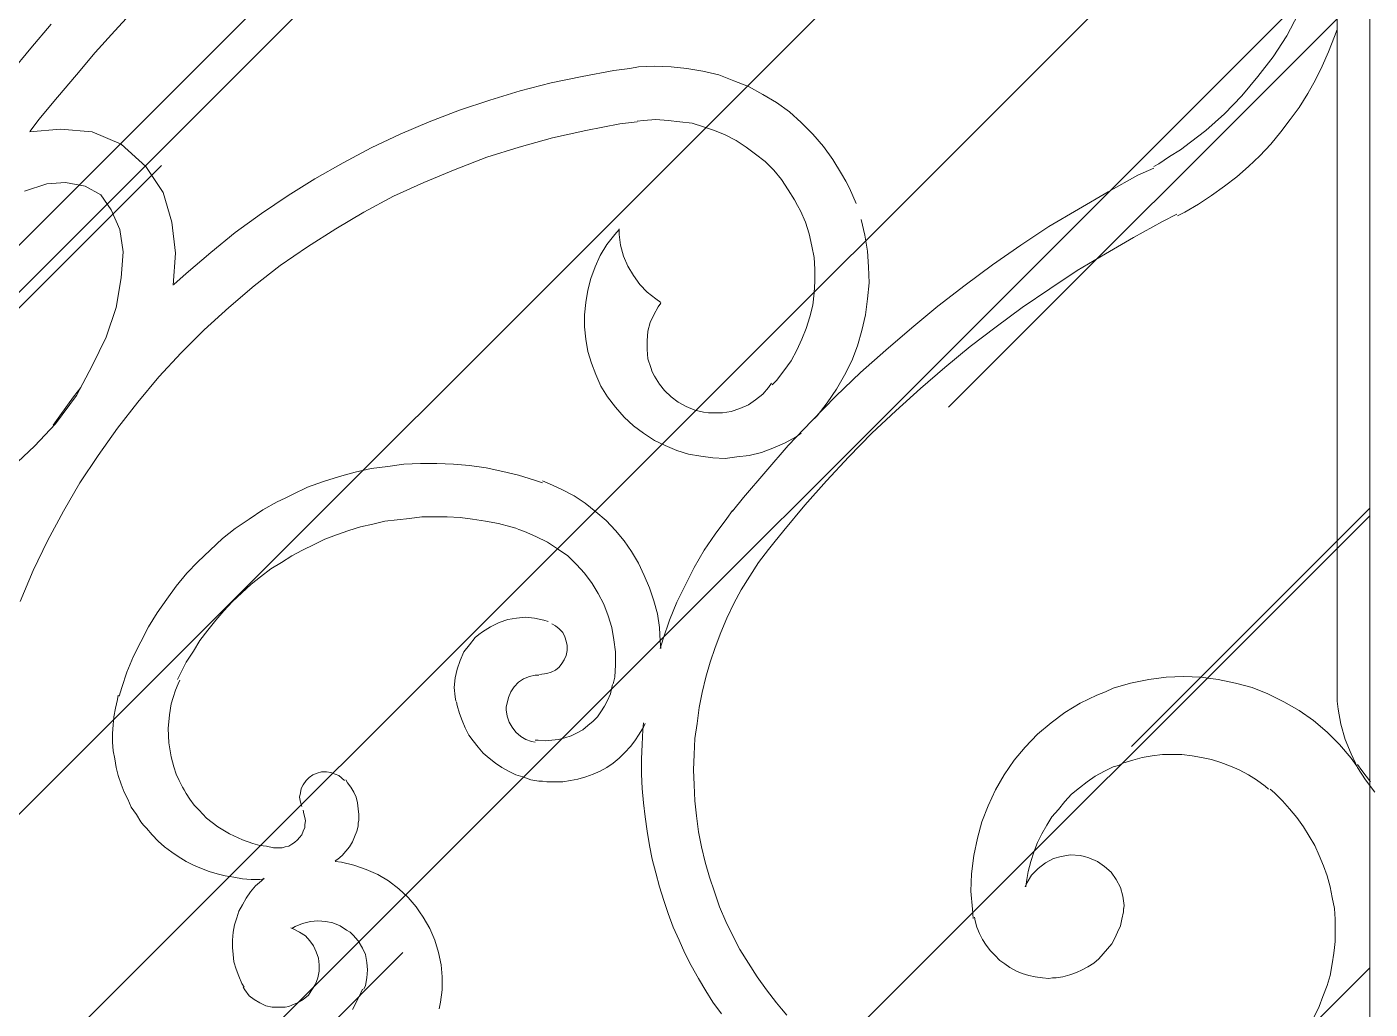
# Model space of a CAD drawing. Header units: millimetres. Extents: x -9564 to 494436, y -140371 to 4257.
# Drawn here: x 111.0809 to 111.3905, y 117.1777 to 117.4042 of the extents above; entities that cross this region are included whole.
import ezdxf
from ezdxf.enums import TextEntityAlignment as Align

# ---------------------------------------------------------------- set-up
doc = ezdxf.new("R2010")
doc.units = ezdxf.units.MM
doc.header["$MEASUREMENT"] = 0
doc.linetypes.add('SLD-Solid', pattern=[0])
for name, color, linetype, lineweight in [('0.05', 252, 'Continuous', 5), ('09-Arsiran', 8, 'Continuous', 5), ('DOOR OPENING', 4, 'SLD-Solid', 5), ('XR-KOP A3_MOZART$0$A-TXTKOP', 3, 'Continuous', 5)]:
    doc.layers.add(name, color=color, linetype=linetype, lineweight=lineweight)
doc.styles.add('HAND', font='ROMAND.SHX', dxfattribs={"width": 0.8, "height": 250})
doc.styles.add('XR-KOP A3_MOZART$0$ROMAND', font='romand.shx', dxfattribs={"height": 2, "bigfont": 'bigfont.shx'})

# ---------------------------------------------------------------- blocks, each defined once
blk = doc.blocks.new('j1')
at = {"layer": '09-Arsiran'}
h = blk.add_hatch(dxfattribs=at)
h.set_pattern_fill('AR-RROOF', color=256, scale=0.005, angle=45)
h.set_pattern_definition([(45, (0.02591, 0), (0.107763073, 0.287368196), [1.905, -0.254, 0.635, -0.127]), (45, (0.10044, 0.16434), (-0.20923997, 0.029634845), [0.381, -0.04191, 0.762, -0.09525]), (45, (-0.005524, 0.12123), (0.406805602, 0.527141034), [1.016, -0.1778, 0.508, -0.127])])
h.paths.add_polyline_path([(343.988, 201.51922), (343.93007, 201.51922), (343.5702, 201.51922), (343.5702, 200.72589), (343.988, 200.72589)])
h.paths.add_polyline_path([(343.5702, 199.91256), (343.988, 199.91256), (343.988, 200.70589), (343.5702, 200.70589)])
h.paths.add_polyline_path([(343.5702, 199.89256), (343.5702, 199.04853), (343.93007, 199.04853), (343.988, 199.04853), (343.988, 199.89256)])
h.paths.add_polyline_path([(342.9704, 199.04853), (343.22033, 199.04853), (343.3902, 199.04853), (343.3902, 199.89256), (343.22033, 199.89256), (342.9704, 199.89256)])
h.paths.add_polyline_path([(343.3902, 200.70589), (343.22033, 200.70589), (342.9704, 200.70589), (342.9704, 199.91256), (343.22033, 199.91256), (343.3902, 199.91256)])
h.paths.add_polyline_path([(342.9704, 200.72589), (343.22033, 200.72589), (343.3902, 200.72589), (343.3902, 201.51922), (343.22033, 201.51922), (342.9704, 201.51922)])
at = {"layer": 'DOOR OPENING'}
blk.add_lwpolyline([(343.988, 199.04853), (343.93007, 199.04853), (343.5702, 199.04853), (343.5702, 200.70589), (343.988, 200.70589)], close=True, dxfattribs=at)
blk = doc.blocks.new('DRHRH')
at = {"layer": '0.05'}
for p, q in [((687.5216, -32.8261), (687.5216, -27.5539)), ((683.8019, -30.6882), (683.7416, -30.7531)), ((687.3652, -30.7686), (687.4009, -30.7016)), ((683.5449, -30.7329), (683.4825, -30.8066)), ((683.7416, -30.7531), (683.6812, -30.8201)), ((687.3228, -30.8335), (687.3652, -30.7686)), ((687.4948, -30.8178), (687.5126, -30.7709)), ((687.5126, -30.7709), (687.5216, -30.7485)), ((683.4825, -30.8066), (683.4199, -30.8826)), ((683.6812, -30.8201), (683.6232, -30.8893)), ((687.2758, -30.8938), (687.3228, -30.8335)), ((687.4746, -30.8625), (687.4948, -30.8178)), ((683.6232, -30.8893), (683.5651, -30.9585)), ((685.187, -30.8938), (685.091, -30.9139)), ((685.2853, -30.8759), (685.187, -30.8938)), ((685.3344, -30.8692), (685.2853, -30.8759)), ((685.3613, -30.8646), (685.3344, -30.8692)), ((685.4104, -30.8625), (685.3613, -30.8646)), ((685.4618, -30.8646), (685.4104, -30.8625)), ((685.511, -30.8692), (685.4618, -30.8646)), ((685.5601, -30.8781), (685.511, -30.8692)), ((685.6093, -30.8893), (685.5601, -30.8781)), ((685.6561, -30.9072), (685.6093, -30.8893)), ((687.2266, -30.9541), (687.2758, -30.8938)), ((687.4546, -30.9049), (687.4746, -30.8625)), ((684.9949, -30.9385), (684.901, -30.9675)), ((685.091, -30.9139), (684.9949, -30.9385)), ((685.7008, -30.9251), (685.6561, -30.9072)), ((685.7455, -30.9496), (685.7008, -30.9251)), ((687.4301, -30.9473), (687.4546, -30.9049)), ((683.5651, -30.9585), (683.5071, -31.0278)), ((684.901, -30.9675), (684.8072, -30.9988)), ((685.788, -30.9742), (685.7455, -30.9496)), ((685.8281, -31.0032), (685.788, -30.9742)), ((687.1731, -31.0099), (687.2266, -30.9541)), ((687.4032, -30.9898), (687.4301, -30.9473)), ((684.8072, -30.9988), (684.7134, -31.0345)), ((685.864, -31.0368), (685.8281, -31.0032)), ((687.1149, -31.0613), (687.1731, -31.0099)), ((687.3763, -31.0278), (687.4032, -30.9898)), ((683.5741, -31.0568), (683.4779, -31.0658)), ((683.5071, -31.0278), (683.4802, -31.0635)), ((683.6723, -31.0658), (683.5741, -31.0568)), ((684.7134, -31.0345), (684.624, -31.0725)), ((685.1981, -31.0613), (685.0954, -31.0836)), ((685.3031, -31.0412), (685.1981, -31.0613)), ((685.3568, -31.0345), (685.3031, -31.0412)), ((685.3769, -31.0301), (685.3568, -31.0322)), ((685.4149, -31.0278), (685.3769, -31.0301)), ((685.4528, -31.0301), (685.4149, -31.0278)), ((685.4886, -31.0345), (685.4528, -31.0301)), ((685.5266, -31.0389), (685.4886, -31.0345)), ((685.5623, -31.0502), (685.5266, -31.0389)), ((685.5958, -31.0613), (685.5623, -31.0502)), ((685.6294, -31.0748), (685.5958, -31.0613)), ((685.8997, -31.0725), (685.864, -31.0368)), ((687.0681, -31.0971), (687.1149, -31.0613)), ((687.3473, -31.0658), (687.3763, -31.0278)), ((683.7616, -31.1038), (683.6723, -31.0658)), ((683.8376, -31.173), (683.7616, -31.1038)), ((684.624, -31.0725), (684.5347, -31.1149)), ((685.0954, -31.0836), (684.9926, -31.1126)), ((685.6628, -31.0926), (685.6294, -31.0748)), ((685.6941, -31.1126), (685.6628, -31.0926)), ((685.9331, -31.1105), (685.8997, -31.0725)), ((687.0368, -31.1216), (687.0681, -31.0971)), ((687.2825, -31.1395), (687.3161, -31.1038)), ((687.3161, -31.1038), (687.3473, -31.0658)), ((684.5347, -31.1149), (684.4476, -31.1618)), ((684.8921, -31.1439), (684.7939, -31.1819)), ((684.9926, -31.1126), (684.8921, -31.1439)), ((685.7231, -31.135), (685.6941, -31.1126)), ((685.7523, -31.1573), (685.7231, -31.135)), ((685.9623, -31.1506), (685.9331, -31.1105)), ((686.9698, -31.1641), (687.0032, -31.1418)), ((687.0032, -31.1418), (687.0368, -31.1216)), ((687.2468, -31.173), (687.2825, -31.1395)), ((683.8913, -31.2535), (683.8376, -31.173)), ((684.4476, -31.1618), (684.3605, -31.211)), ((684.7939, -31.1819), (684.6977, -31.2222)), ((685.779, -31.1842), (685.7523, -31.1573)), ((685.8036, -31.2132), (685.779, -31.1842)), ((685.989, -31.1953), (685.9623, -31.1506)), ((686.9541, -31.1775), (686.9049, -31.1998)), ((686.9541, -31.173), (686.9698, -31.1641)), ((687.2111, -31.2043), (687.2468, -31.173)), ((683.5316, -31.2266), (683.4623, -31.2489)), ((683.5896, -31.2222), (683.5316, -31.2266)), ((683.65, -31.2333), (683.5896, -31.2222)), ((684.3605, -31.211), (684.2777, -31.2623)), ((684.6977, -31.2222), (684.6039, -31.2646)), ((685.8237, -31.2445), (685.8036, -31.2132)), ((686.0024, -31.2176), (685.989, -31.1953)), ((686.0135, -31.24), (686.0024, -31.2176)), ((686.9049, -31.1998), (686.8134, -31.2512)), ((687.1731, -31.2333), (687.2111, -31.2043)), ((683.6992, -31.2602), (683.65, -31.2333)), ((683.7305, -31.307), (683.6992, -31.2602)), ((683.918, -31.345), (683.8913, -31.2535)), ((684.2777, -31.2623), (684.195, -31.3182)), ((684.6039, -31.2646), (684.5123, -31.3138)), ((685.8438, -31.2758), (685.8237, -31.2445)), ((686.0337, -31.2869), (686.0135, -31.24)), ((686.8134, -31.2512), (686.7218, -31.3048)), ((687.0926, -31.2892), (687.1329, -31.2623)), ((687.1329, -31.2623), (687.1731, -31.2333)), ((683.7572, -31.3673), (683.7305, -31.307)), ((685.8527, -31.2936), (685.8438, -31.2758)), ((685.8617, -31.3093), (685.8527, -31.2936)), ((685.8773, -31.345), (685.8617, -31.3093)), ((686.7218, -31.3048), (686.6302, -31.3585)), ((687.0502, -31.3138), (687.0926, -31.2892)), ((683.9292, -31.441), (683.918, -31.345)), ((684.195, -31.3182), (684.1146, -31.3763)), ((684.5123, -31.3138), (684.4252, -31.3652)), ((685.8885, -31.3808), (685.8773, -31.345)), ((686.0605, -31.3852), (686.0494, -31.3361)), ((686.9809, -31.3428), (686.8916, -31.3919)), ((687.0256, -31.3205), (686.9809, -31.3428)), ((687.0279, -31.3249), (687.0502, -31.3138)), ((683.7683, -31.4366), (683.7572, -31.3673)), ((684.1146, -31.3763), (684.0387, -31.4389)), ((684.4252, -31.3652), (684.338, -31.421)), ((685.2876, -31.383), (685.263, -31.4143)), ((685.301, -31.3673), (685.2876, -31.383)), ((685.301, -31.3652), (685.301, -31.383)), ((685.301, -31.383), (685.3054, -31.4165)), ((685.8974, -31.4188), (685.8885, -31.3808)), ((686.0694, -31.4343), (686.0605, -31.3852)), ((686.6302, -31.3585), (686.5431, -31.4165)), ((686.8916, -31.3919), (686.8045, -31.4433)), ((683.7616, -31.517), (683.7683, -31.4366)), ((684.338, -31.421), (684.2532, -31.479)), ((685.263, -31.4143), (685.2429, -31.4478)), ((685.3054, -31.4165), (685.3143, -31.45)), ((685.9041, -31.4545), (685.8974, -31.4188)), ((686.0717, -31.4835), (686.0694, -31.4343)), ((686.5431, -31.4165), (686.456, -31.4769)), ((683.9225, -31.5393), (683.9292, -31.441)), ((684.0387, -31.4389), (683.9628, -31.5036)), ((684.2532, -31.479), (684.1728, -31.5416)), ((685.2429, -31.4478), (685.2273, -31.4835)), ((685.3143, -31.45), (685.3277, -31.4813)), ((685.9064, -31.4902), (685.9041, -31.4545)), ((686.456, -31.4769), (686.3711, -31.5393)), ((686.8045, -31.4433), (686.7174, -31.4947)), ((683.7461, -31.6086), (683.7616, -31.517)), ((683.9628, -31.5036), (683.9248, -31.5372)), ((685.2139, -31.5193), (685.2049, -31.555)), ((685.2273, -31.4835), (685.2139, -31.5193)), ((685.3277, -31.4813), (685.3456, -31.5103)), ((685.3456, -31.5103), (685.3657, -31.5372)), ((685.9064, -31.5282), (685.9064, -31.4902)), ((686.074, -31.5327), (686.0717, -31.4835)), ((686.7174, -31.4947), (686.6324, -31.5506)), ((684.1728, -31.5416), (684.0946, -31.6086)), ((685.2049, -31.555), (685.1981, -31.593)), ((685.3657, -31.5372), (685.3881, -31.5617)), ((685.3881, -31.5617), (685.4149, -31.5819)), ((685.9041, -31.5639), (685.9064, -31.5282)), ((686.0694, -31.5819), (686.074, -31.5327)), ((686.3711, -31.5393), (686.2861, -31.6042)), ((686.6324, -31.5506), (686.5475, -31.6086)), ((685.1981, -31.593), (685.1937, -31.631)), ((685.4149, -31.5819), (685.4306, -31.593)), ((685.4306, -31.5952), (685.4216, -31.6065)), ((685.8907, -31.6377), (685.8997, -31.6019)), ((685.8997, -31.6019), (685.9041, -31.5639)), ((686.0628, -31.631), (686.0694, -31.5819)), ((686.2861, -31.6042), (686.2057, -31.6712)), ((683.7148, -31.7002), (683.7461, -31.6086)), ((684.0946, -31.6086), (684.0186, -31.6779)), ((685.1937, -31.631), (685.1937, -31.6689)), ((685.4081, -31.631), (685.397, -31.6556)), ((685.4216, -31.6065), (685.4081, -31.631)), ((685.8795, -31.6735), (685.8907, -31.6377)), ((686.0515, -31.6802), (686.0628, -31.631)), ((686.5475, -31.6086), (686.4671, -31.6689)), ((684.0186, -31.6779), (683.9471, -31.7493)), ((685.1937, -31.6689), (685.1981, -31.7069)), ((685.3903, -31.6823), (685.3881, -31.7115)), ((685.397, -31.6556), (685.3903, -31.6823)), ((685.8661, -31.7069), (685.8795, -31.6735)), ((686.0381, -31.727), (686.0515, -31.6802)), ((686.2057, -31.6712), (686.1253, -31.7405)), ((686.4671, -31.6689), (686.3867, -31.7293)), ((683.6723, -31.7896), (683.7148, -31.7002)), ((685.1981, -31.7069), (685.2049, -31.7449)), ((685.3881, -31.7115), (685.3881, -31.7382)), ((685.8505, -31.7405), (685.8661, -31.7069)), ((686.0203, -31.774), (686.0381, -31.727)), ((683.9471, -31.7493), (683.8779, -31.8232)), ((685.2049, -31.7449), (685.216, -31.7806)), ((685.3881, -31.7382), (685.3903, -31.7673)), ((685.3903, -31.7673), (685.3993, -31.794)), ((685.8327, -31.774), (685.8505, -31.7405)), ((686.1253, -31.7405), (686.0471, -31.8097)), ((686.3867, -31.7293), (686.3085, -31.794)), ((683.6232, -31.8812), (683.6723, -31.7896)), ((685.216, -31.7806), (685.2294, -31.8165)), ((685.3993, -31.794), (685.4037, -31.8075)), ((685.4037, -31.8075), (685.4104, -31.8209)), ((685.788, -31.8343), (685.8103, -31.8052)), ((685.8103, -31.8052), (685.8327, -31.774)), ((686.0471, -31.8097), (685.9711, -31.8835)), ((685.998, -31.8186), (686.0203, -31.774)), ((686.3085, -31.794), (686.2325, -31.8589)), ((683.8779, -31.8232), (683.8131, -31.9013)), ((685.2294, -31.8165), (685.2451, -31.8522)), ((685.2451, -31.8522), (685.2651, -31.8856)), ((685.4104, -31.8209), (685.426, -31.8455)), ((685.426, -31.8455), (685.4417, -31.8656)), ((685.7634, -31.8566), (685.7723, -31.8432)), ((685.7745, -31.8477), (685.788, -31.8343)), ((685.9734, -31.861), (685.998, -31.8186)), ((683.5583, -31.9683), (683.6232, -31.8812)), ((683.6142, -31.8856), (683.5718, -31.9437)), ((683.6366, -31.8566), (683.6142, -31.8856)), ((685.2651, -31.8856), (685.2897, -31.9169)), ((685.4417, -31.8656), (685.4618, -31.8856)), ((685.4618, -31.8856), (685.4841, -31.9013)), ((685.7008, -31.9102), (685.7231, -31.8946)), ((685.7231, -31.8946), (685.7455, -31.8767)), ((685.7455, -31.8767), (685.7634, -31.8566)), ((685.9711, -31.8835), (685.8974, -31.9594)), ((685.9444, -31.9036), (685.9734, -31.861)), ((686.2325, -31.8589), (686.1565, -31.9282)), ((683.8131, -31.9013), (683.7505, -31.9817)), ((685.2897, -31.9169), (685.3031, -31.9326)), ((685.3031, -31.9326), (685.3166, -31.9482)), ((685.4841, -31.9013), (685.5087, -31.9147)), ((685.5087, -31.9147), (685.5356, -31.9259)), ((685.5356, -31.9259), (685.5623, -31.9326)), ((685.5623, -31.9326), (685.578, -31.9349)), ((685.578, -31.9349), (685.5914, -31.9349)), ((685.5914, -31.9349), (685.6204, -31.9349)), ((685.6204, -31.9349), (685.6473, -31.9303)), ((685.6473, -31.9303), (685.674, -31.9214)), ((685.674, -31.9214), (685.7008, -31.9102)), ((685.9131, -31.9437), (685.9444, -31.9036)), ((686.1565, -31.9282), (686.0828, -31.9973)), ((683.4936, -32.0376), (683.5583, -31.9683)), ((683.5718, -31.9437), (683.5516, -31.9727)), ((685.3166, -31.9482), (685.3456, -31.975)), ((685.3456, -31.975), (685.3769, -31.9973)), ((685.8974, -31.9594), (685.8237, -32.0353)), ((685.8953, -31.9616), (685.9131, -31.9437)), ((683.7505, -31.9817), (683.6902, -32.0666)), ((685.3769, -31.9973), (685.4104, -32.0197)), ((685.8125, -32.0286), (685.8483, -32.0086)), ((685.8483, -32.0086), (685.864, -31.9973)), ((686.0828, -31.9973), (686.0114, -32.071)), ((683.4243, -32.1023), (683.4936, -32.0376)), ((685.4104, -32.0197), (685.444, -32.0353)), ((685.444, -32.0353), (685.4797, -32.051)), ((685.4797, -32.051), (685.5154, -32.0622)), ((685.7031, -32.0666), (685.7411, -32.0577)), ((685.7411, -32.0577), (685.7768, -32.0443)), ((685.8237, -32.0353), (685.7544, -32.1157)), ((685.7768, -32.0443), (685.8125, -32.0286)), ((683.6902, -32.0666), (683.6343, -32.1515)), ((684.586, -32.1002), (684.5347, -32.1069)), ((684.6352, -32.0934), (684.586, -32.1002)), ((684.6866, -32.0912), (684.6352, -32.0934)), ((684.738, -32.0912), (684.6866, -32.0912)), ((684.7893, -32.0934), (684.738, -32.0912)), ((684.8384, -32.0979), (684.7893, -32.0934)), ((684.8899, -32.1046), (684.8384, -32.0979)), ((685.5154, -32.0622), (685.5534, -32.0689)), ((685.5534, -32.0689), (685.5914, -32.0733)), ((685.5914, -32.0733), (685.6294, -32.0756)), ((685.6294, -32.0756), (685.6651, -32.071)), ((685.6651, -32.071), (685.7031, -32.0666)), ((686.0114, -32.071), (685.9421, -32.1449)), ((684.4363, -32.1314), (684.3872, -32.147)), ((684.4855, -32.118), (684.4363, -32.1314)), ((684.5347, -32.1069), (684.4855, -32.118)), ((684.9413, -32.1157), (684.8899, -32.1046)), ((684.9904, -32.1269), (684.9413, -32.1157)), ((685.0396, -32.1426), (684.9904, -32.1269)), ((685.0641, -32.1515), (685.0396, -32.1426)), ((685.7544, -32.1157), (685.6853, -32.1962)), ((683.6343, -32.1515), (683.5829, -32.2386)), ((684.338, -32.1649), (684.2912, -32.1873)), ((684.3872, -32.147), (684.338, -32.1649)), ((685.0864, -32.1537), (685.0641, -32.1449)), ((685.1244, -32.1716), (685.0864, -32.1537)), ((685.1624, -32.1917), (685.1244, -32.1716)), ((685.9421, -32.1449), (685.8751, -32.2207)), ((684.2442, -32.2096), (684.1996, -32.2342)), ((684.2688, -32.1984), (684.2442, -32.2096)), ((684.2912, -32.1873), (684.2688, -32.1984)), ((685.196, -32.214), (685.1624, -32.1917)), ((685.2294, -32.2409), (685.196, -32.214)), ((685.6853, -32.1962), (685.6517, -32.2386)), ((685.8751, -32.2207), (685.8103, -32.299)), ((683.5829, -32.2386), (683.5338, -32.3303)), ((684.1572, -32.2632), (684.1146, -32.2923)), ((684.1996, -32.2342), (684.1572, -32.2632)), ((684.6152, -32.2654), (684.5772, -32.2699)), ((684.653, -32.261), (684.6152, -32.2654)), ((684.691, -32.2566), (684.653, -32.261)), ((684.7313, -32.2566), (684.691, -32.2566)), ((684.7693, -32.2566), (684.7313, -32.2566)), ((684.8094, -32.2587), (684.7693, -32.2566)), ((684.8474, -32.2632), (684.8094, -32.2587)), ((684.8876, -32.2699), (684.8474, -32.2632)), ((685.2607, -32.2677), (685.2294, -32.2409)), ((685.2897, -32.299), (685.2607, -32.2677)), ((685.6338, -32.261), (685.5981, -32.3102)), ((685.6517, -32.2364), (685.6338, -32.261)), ((684.1146, -32.2923), (684.0745, -32.3236)), ((684.4654, -32.299), (684.4275, -32.3123)), ((684.5012, -32.2877), (684.4654, -32.299)), ((684.5392, -32.2789), (684.5012, -32.2877)), ((684.5772, -32.2699), (684.5392, -32.2789)), ((684.9279, -32.2766), (684.8876, -32.2699)), ((684.9659, -32.2877), (684.9279, -32.2766)), ((684.986, -32.2923), (684.9659, -32.2877)), ((685.0083, -32.3012), (684.9882, -32.2944)), ((685.044, -32.3169), (685.0083, -32.3012)), ((685.3166, -32.3303), (685.2897, -32.299)), ((685.5981, -32.3102), (685.5646, -32.3593)), ((685.8103, -32.299), (685.779, -32.337)), ((683.5338, -32.3303), (683.4892, -32.4219)), ((684.0745, -32.3236), (684.0365, -32.3593)), ((684.3582, -32.3414), (684.3225, -32.3593)), ((684.3917, -32.3257), (684.3582, -32.3414)), ((684.4275, -32.3123), (684.3917, -32.3257)), ((685.0797, -32.3347), (685.044, -32.3169)), ((685.111, -32.3549), (685.0797, -32.3347)), ((685.339, -32.3637), (685.3166, -32.3303)), ((685.779, -32.337), (685.7634, -32.357)), ((684.0365, -32.3593), (683.9985, -32.395)), ((684.2889, -32.3772), (684.2576, -32.3973)), ((684.3225, -32.3593), (684.2889, -32.3772)), ((685.1423, -32.3772), (685.111, -32.3549)), ((685.1691, -32.404), (685.1423, -32.3772)), ((685.3613, -32.3994), (685.339, -32.3637)), ((685.5646, -32.3593), (685.5333, -32.4129)), ((685.7634, -32.357), (685.7321, -32.3973)), ((683.4892, -32.4219), (683.4489, -32.5179)), ((683.965, -32.4307), (683.9315, -32.471)), ((683.9985, -32.395), (683.965, -32.4307)), ((684.2242, -32.4174), (684.1929, -32.442)), ((684.2576, -32.3973), (684.2242, -32.4174)), ((685.1937, -32.4307), (685.1691, -32.404)), ((685.2183, -32.462), (685.1937, -32.4307)), ((685.3791, -32.4374), (685.3613, -32.3994)), ((685.5333, -32.4129), (685.5064, -32.4666)), ((685.7321, -32.3973), (685.7053, -32.4397)), ((683.9315, -32.471), (683.9025, -32.5112)), ((684.1638, -32.4643), (684.1348, -32.4911)), ((684.1929, -32.442), (684.1638, -32.4643)), ((685.2361, -32.4933), (685.2183, -32.462)), ((685.3947, -32.4754), (685.3791, -32.4374)), ((685.4081, -32.5157), (685.3947, -32.4754)), ((685.5064, -32.4666), (685.4797, -32.5201)), ((685.7053, -32.4397), (685.6785, -32.4821)), ((683.9025, -32.5112), (683.8733, -32.5536)), ((684.1058, -32.5179), (684.0789, -32.547)), ((684.1348, -32.4911), (684.1058, -32.5179)), ((685.254, -32.5269), (685.2361, -32.4933)), ((685.4194, -32.5559), (685.4081, -32.5157)), ((685.6785, -32.4821), (685.6561, -32.5246)), ((683.8733, -32.5536), (683.8466, -32.5961)), ((684.0789, -32.547), (684.0543, -32.576)), ((685.2674, -32.5626), (685.254, -32.5269)), ((685.426, -32.5983), (685.4194, -32.5559)), ((685.4797, -32.5201), (685.4573, -32.576)), ((685.6561, -32.5246), (685.6338, -32.5693)), ((683.8466, -32.5961), (683.822, -32.643)), ((684.0543, -32.576), (684.0298, -32.6073)), ((684.9033, -32.5961), (684.8787, -32.6117)), ((684.9301, -32.5827), (684.9033, -32.5961)), ((684.9569, -32.5737), (684.9301, -32.5827)), ((684.9837, -32.5693), (684.9569, -32.5737)), ((685.0127, -32.567), (684.9837, -32.5693)), ((685.0396, -32.5693), (685.0127, -32.567)), ((685.0686, -32.576), (685.0396, -32.5693)), ((685.082, -32.5804), (685.0686, -32.576)), ((685.1043, -32.5939), (685.0931, -32.5871)), ((685.1156, -32.6028), (685.1043, -32.5939)), ((685.2786, -32.5983), (685.2674, -32.5626)), ((685.2853, -32.6363), (685.2786, -32.5983)), ((685.4283, -32.6407), (685.426, -32.5983)), ((685.4573, -32.576), (685.4373, -32.634)), ((685.6338, -32.5693), (685.616, -32.614)), ((684.0052, -32.6386), (683.985, -32.672)), ((684.0298, -32.6073), (684.0052, -32.6386)), ((684.8564, -32.6296), (684.8384, -32.652)), ((684.8676, -32.6207), (684.8564, -32.6296)), ((684.8787, -32.6117), (684.8676, -32.6207)), ((685.1267, -32.614), (685.1156, -32.6028)), ((685.1334, -32.6274), (685.1267, -32.614)), ((685.1379, -32.6407), (685.1334, -32.6274)), ((685.1401, -32.6541), (685.1379, -32.6407)), ((685.2897, -32.6743), (685.2853, -32.6363)), ((685.4373, -32.634), (685.4283, -32.6631)), ((685.4306, -32.6631), (685.4283, -32.6407)), ((685.616, -32.614), (685.5981, -32.6609)), ((683.822, -32.643), (683.7996, -32.6877)), ((683.985, -32.672), (683.9628, -32.7056)), ((684.8206, -32.6743), (684.8094, -32.7011)), ((684.8384, -32.652), (684.8206, -32.6743)), ((685.1379, -32.6854), (685.1401, -32.6698)), ((685.1401, -32.6698), (685.1401, -32.6541)), ((685.2897, -32.7144), (685.2897, -32.6743)), ((685.5981, -32.6609), (685.5824, -32.7056)), ((683.7996, -32.6877), (683.7796, -32.7368)), ((683.9628, -32.7056), (683.9449, -32.7413)), ((684.8094, -32.7011), (684.8006, -32.7279)), ((685.1043, -32.7301), (685.1156, -32.7211)), ((685.1156, -32.7211), (685.1244, -32.71)), ((685.1244, -32.71), (685.1311, -32.6989)), ((685.1311, -32.6989), (685.1379, -32.6854)), ((685.2876, -32.7524), (685.2897, -32.7144)), ((685.5824, -32.7056), (685.569, -32.7524)), ((683.7796, -32.7368), (683.7639, -32.7837)), ((683.9449, -32.7413), (683.9359, -32.7591)), ((683.9426, -32.7614), (683.9382, -32.7726)), ((684.7939, -32.7547), (684.7916, -32.7837)), ((684.8006, -32.7279), (684.7939, -32.7547)), ((685.006, -32.757), (684.9904, -32.7681)), ((685.0239, -32.7503), (685.006, -32.757)), ((685.0419, -32.7457), (685.0239, -32.7503)), ((685.053, -32.7457), (685.0419, -32.7457)), ((685.0552, -32.7436), (685.0776, -32.7413)), ((685.0776, -32.7413), (685.091, -32.7368)), ((685.091, -32.7368), (685.1043, -32.7301)), ((685.2831, -32.7726), (685.2876, -32.7524)), ((685.569, -32.7524), (685.5578, -32.7994)), ((686.9385, -32.7591), (686.8826, -32.7703)), ((686.9921, -32.7524), (686.9385, -32.7591)), ((687.0458, -32.7503), (686.9921, -32.7524)), ((687.0994, -32.7524), (687.0458, -32.7503)), ((687.1529, -32.7591), (687.0994, -32.7524)), ((687.2066, -32.7703), (687.1529, -32.7591)), ((683.7528, -32.8083), (683.7505, -32.8217)), ((683.7639, -32.7837), (683.755, -32.8106)), ((683.9292, -32.7927), (683.9225, -32.815)), ((683.9382, -32.7726), (683.9292, -32.7927)), ((684.7916, -32.7837), (684.7939, -32.8128)), ((684.9659, -32.7971), (684.9591, -32.815)), ((684.977, -32.7816), (684.9659, -32.7971)), ((684.9904, -32.7681), (684.977, -32.7816)), ((685.2651, -32.824), (685.2741, -32.8038)), ((685.2741, -32.8038), (685.2786, -32.7837)), ((685.2786, -32.7837), (685.2809, -32.7748)), ((685.5578, -32.7994), (685.549, -32.8463)), ((686.7777, -32.8083), (686.7262, -32.8329)), ((686.8045, -32.7971), (686.7777, -32.8083)), ((686.8291, -32.786), (686.8045, -32.7971)), ((686.8826, -32.7703), (686.8291, -32.786)), ((687.2579, -32.7837), (687.2066, -32.7703)), ((687.3071, -32.8038), (687.2579, -32.7837)), ((687.3562, -32.8284), (687.3071, -32.8038)), ((683.7438, -32.8486), (683.7393, -32.8753)), ((683.7505, -32.8217), (683.7438, -32.8486)), ((683.9159, -32.8351), (683.9113, -32.8687)), ((683.9225, -32.815), (683.9159, -32.8351)), ((684.7939, -32.8128), (684.796, -32.8261)), ((684.7983, -32.8284), (684.8006, -32.8396)), ((684.8006, -32.8396), (684.8072, -32.8641)), ((684.9547, -32.8329), (684.9524, -32.8441)), ((684.9524, -32.8441), (684.9524, -32.853)), ((684.9591, -32.815), (684.9547, -32.8329)), ((685.2451, -32.8597), (685.2563, -32.8418)), ((685.2563, -32.8418), (685.2651, -32.824)), ((685.549, -32.8463), (685.5423, -32.8954)), ((686.7262, -32.8329), (686.6794, -32.862)), ((687.4032, -32.8553), (687.3562, -32.8284)), ((687.5216, -32.8261), (687.5238, -32.8507)), ((683.7393, -32.8753), (683.7371, -32.9)), ((683.9113, -32.8687), (683.9069, -32.9111)), ((684.8072, -32.8641), (684.8162, -32.8866)), ((684.8162, -32.8866), (684.8251, -32.9088)), ((684.9524, -32.853), (684.9547, -32.8731)), ((684.9547, -32.8731), (684.9614, -32.891)), ((684.9614, -32.891), (684.9703, -32.9066)), ((685.2049, -32.9021), (685.2206, -32.8887)), ((685.2206, -32.8887), (685.2339, -32.8753)), ((685.2339, -32.8753), (685.2451, -32.8597)), ((686.6794, -32.862), (686.6369, -32.8933)), ((687.4479, -32.8866), (687.4032, -32.8553)), ((687.4903, -32.9223), (687.4479, -32.8866)), ((687.5238, -32.8507), (687.5328, -32.8977)), ((683.7371, -32.9), (683.7349, -32.9267)), ((683.7349, -32.9267), (683.7349, -32.9536)), ((683.9069, -32.9111), (683.9092, -32.9557)), ((684.8251, -32.9088), (684.8363, -32.9311)), ((684.8363, -32.9311), (684.8497, -32.9491)), ((684.9703, -32.9066), (684.9814, -32.9223)), ((684.9814, -32.9223), (684.9971, -32.9357)), ((685.1534, -32.9334), (685.1714, -32.9246)), ((685.1714, -32.9246), (685.1893, -32.9156)), ((685.1893, -32.9156), (685.2049, -32.9021)), ((685.3501, -32.9491), (685.3636, -32.929)), ((685.3636, -32.929), (685.3769, -32.9066)), ((685.3747, -32.9156), (685.3724, -32.9603)), ((685.3769, -32.8933), (685.3747, -32.9156)), ((685.3769, -32.9066), (685.3814, -32.8954)), ((685.5423, -32.8954), (685.5356, -32.9424)), ((686.5945, -32.929), (686.5565, -32.9691)), ((686.6369, -32.8933), (686.5945, -32.929)), ((687.5283, -32.9603), (687.4903, -32.9223)), ((687.5328, -32.8977), (687.5462, -32.9446)), ((683.7349, -32.9536), (683.7371, -32.9804)), ((683.9092, -32.9557), (683.9159, -32.9983)), ((684.8497, -32.9491), (684.8653, -32.9691)), ((684.8653, -32.9691), (684.881, -32.987)), ((684.9971, -32.9357), (685.0127, -32.9446)), ((685.0127, -32.9446), (685.0306, -32.9513)), ((685.0306, -32.9513), (685.0419, -32.9536)), ((685.0419, -32.9468), (685.0507, -32.9468)), ((685.0507, -32.9468), (685.073, -32.9491)), ((685.073, -32.9491), (685.0931, -32.9468)), ((685.0931, -32.9468), (685.1133, -32.9446)), ((685.1133, -32.9446), (685.1334, -32.9401)), ((685.1334, -32.9401), (685.1534, -32.9334)), ((685.3188, -32.9848), (685.3367, -32.967)), ((685.3367, -32.967), (685.3501, -32.9491)), ((685.3724, -32.9603), (685.3701, -33.005)), ((685.5356, -32.9424), (685.5333, -32.9916)), ((686.5565, -32.9691), (686.523, -33.0094)), ((687.5641, -33.0027), (687.5283, -32.9603)), ((687.5462, -32.9446), (687.5641, -32.9893)), ((683.7371, -32.9804), (683.7416, -33.005)), ((683.7416, -33.005), (683.7461, -33.0317)), ((683.9159, -32.9983), (683.9248, -33.0295)), ((684.881, -32.987), (684.8989, -33.0027)), ((684.8989, -33.0027), (684.9189, -33.0183)), ((685.2831, -33.0183), (685.301, -33.0027)), ((685.301, -33.0027), (685.3188, -32.9848)), ((685.3701, -33.005), (685.3701, -33.0518)), ((685.5333, -32.9916), (685.531, -33.0384)), ((686.523, -33.0094), (686.4917, -33.0541)), ((686.8894, -33.0094), (686.8581, -33.0183)), ((686.9184, -33.0004), (686.8894, -33.0094)), ((686.9497, -32.996), (686.9184, -33.0004)), ((686.9809, -32.9916), (686.9497, -32.996)), ((687.0122, -32.9916), (686.9809, -32.9916)), ((687.0412, -32.9916), (687.0122, -32.9916)), ((687.0725, -32.996), (687.0412, -32.9916)), ((687.1016, -33.0004), (687.0725, -32.996)), ((687.1329, -33.0071), (687.1016, -33.0004)), ((687.1619, -33.0161), (687.1329, -33.0071)), ((687.1909, -33.0273), (687.1619, -33.0161)), ((687.5641, -32.9893), (687.5842, -33.0317)), ((687.5819, -33.0273), (687.5641, -33.0027)), ((683.7461, -33.0317), (683.7528, -33.0563)), ((683.7528, -33.0563), (683.7616, -33.0831)), ((683.9248, -33.0295), (683.9315, -33.0518)), ((683.9315, -33.0518), (683.9405, -33.072)), ((684.3537, -33.0541), (684.3426, -33.063)), ((684.3672, -33.0496), (684.3537, -33.0541)), ((684.3805, -33.0451), (684.3672, -33.0496)), ((684.3962, -33.0451), (684.3805, -33.0451)), ((684.4096, -33.0474), (684.3962, -33.0451)), ((684.423, -33.0518), (684.4096, -33.0474)), ((684.4342, -33.0563), (684.423, -33.0518)), ((684.452, -33.072), (684.4342, -33.0563)), ((684.9189, -33.0183), (684.939, -33.0317)), ((684.939, -33.0317), (684.9591, -33.0428)), ((684.9591, -33.0428), (684.9814, -33.0541)), ((684.9814, -33.0541), (685.0039, -33.0608)), ((685.1981, -33.0608), (685.2206, -33.0518)), ((685.2206, -33.0518), (685.2429, -33.0428)), ((685.2429, -33.0428), (685.263, -33.0317)), ((685.263, -33.0317), (685.2831, -33.0183)), ((685.3701, -33.0518), (685.3724, -33.0965)), ((685.531, -33.0384), (685.5333, -33.0854)), ((686.4917, -33.0541), (686.4649, -33.101)), ((686.8022, -33.0428), (686.7732, -33.0586)), ((686.8291, -33.0295), (686.8022, -33.0428)), ((686.8447, -33.025), (686.8291, -33.0295)), ((686.8581, -33.0183), (686.8447, -33.025)), ((687.2178, -33.0384), (687.1909, -33.0273)), ((687.2468, -33.0541), (687.2178, -33.0384)), ((687.2714, -33.0697), (687.2468, -33.0541)), ((687.5975, -33.0407), (687.5842, -33.0228)), ((687.5842, -33.0317), (687.6088, -33.0697)), ((687.6243, -33.0764), (687.5975, -33.0407)), ((683.7616, -33.0831), (683.7706, -33.1077)), ((683.9405, -33.072), (683.9516, -33.092)), ((683.9516, -33.092), (683.956, -33.101)), ((684.318, -33.0965), (684.3157, -33.11)), ((684.3246, -33.0854), (684.318, -33.0965)), ((684.3336, -33.072), (684.3246, -33.0854)), ((684.3426, -33.063), (684.3336, -33.072)), ((684.4609, -33.0787), (684.4565, -33.0697)), ((684.4722, -33.092), (684.4609, -33.0787)), ((684.481, -33.1077), (684.4722, -33.092)), ((685.0039, -33.0608), (685.0284, -33.0697)), ((685.0284, -33.0697), (685.053, -33.0741)), ((685.053, -33.0741), (685.0641, -33.0741)), ((685.0641, -33.0741), (685.0776, -33.0764)), ((685.0776, -33.0764), (685.1021, -33.0764)), ((685.1021, -33.0764), (685.1267, -33.0764)), ((685.1267, -33.0764), (685.1513, -33.072)), ((685.1513, -33.072), (685.1736, -33.0674)), ((685.1736, -33.0674), (685.1981, -33.0608)), ((685.3724, -33.0965), (685.3769, -33.1413)), ((685.5333, -33.0854), (685.5356, -33.1345)), ((686.7241, -33.0943), (686.6995, -33.1144)), ((686.7486, -33.0764), (686.7241, -33.0943)), ((686.7732, -33.0586), (686.7486, -33.0764)), ((687.2982, -33.0898), (687.2714, -33.0697)), ((687.3093, -33.0987), (687.2982, -33.0898)), ((687.3272, -33.11), (687.3138, -33.0987)), ((687.6088, -33.0697), (687.6378, -33.1077)), ((683.7706, -33.1077), (683.7818, -33.13)), ((683.7818, -33.13), (683.7929, -33.1546)), ((683.956, -33.101), (683.9628, -33.1121)), ((683.9628, -33.1121), (683.9739, -33.13)), ((683.9739, -33.13), (683.9873, -33.1478)), ((684.3157, -33.11), (684.3135, -33.1233)), ((684.3135, -33.1233), (684.3157, -33.139)), ((684.3157, -33.139), (684.3202, -33.1524)), ((684.4877, -33.1233), (684.481, -33.1077)), ((684.4922, -33.1413), (684.4877, -33.1233)), ((685.5356, -33.1345), (685.54, -33.1814)), ((686.4649, -33.101), (686.4425, -33.1501)), ((686.6794, -33.1367), (686.6592, -33.1613)), ((686.6995, -33.1144), (686.6794, -33.1367)), ((687.3518, -33.1345), (687.3272, -33.11)), ((687.3742, -33.1591), (687.3518, -33.1345)), ((683.7929, -33.1546), (683.8086, -33.177)), ((683.8086, -33.177), (683.822, -33.1993)), ((683.9873, -33.1478), (684.0029, -33.1635)), ((684.0029, -33.1635), (684.0253, -33.1881)), ((684.3269, -33.1747), (684.3246, -33.1635)), ((684.3292, -33.1858), (684.3269, -33.1747)), ((684.4945, -33.1591), (684.4922, -33.1413)), ((684.4967, -33.177), (684.4945, -33.1591)), ((684.4967, -33.1948), (684.4967, -33.177)), ((685.3769, -33.1413), (685.3814, -33.1837)), ((685.54, -33.1814), (685.5467, -33.2305)), ((686.4425, -33.1501), (686.4224, -33.1993)), ((686.6592, -33.1613), (686.6391, -33.1837)), ((687.3965, -33.1858), (687.3742, -33.1591)), ((683.822, -33.1993), (683.8309, -33.2104)), ((683.8309, -33.2104), (683.8399, -33.2194)), ((683.8399, -33.2194), (683.8578, -33.2395)), ((684.0253, -33.1881), (684.061, -33.215)), ((684.061, -33.215), (684.0968, -33.2373)), ((684.3246, -33.2283), (684.3292, -33.2171)), ((684.3313, -33.197), (684.3292, -33.1858)), ((684.3292, -33.2083), (684.3313, -33.197)), ((684.3292, -33.2171), (684.3292, -33.2083)), ((684.49, -33.2283), (684.4945, -33.2127)), ((684.4945, -33.2037), (684.4967, -33.1948)), ((684.4945, -33.2127), (684.4945, -33.2037)), ((685.3814, -33.1837), (685.3881, -33.2283)), ((686.4224, -33.1993), (686.4091, -33.2507)), ((686.6235, -33.2104), (686.6078, -33.2373)), ((686.6391, -33.1837), (686.6235, -33.2104)), ((687.4166, -33.215), (687.3965, -33.1858)), ((687.4345, -33.244), (687.4166, -33.215)), ((683.8578, -33.2395), (683.8756, -33.2596)), ((683.8756, -33.2596), (683.8958, -33.2774)), ((684.0968, -33.2373), (684.137, -33.2551)), ((684.137, -33.2551), (684.1683, -33.2663)), ((684.2889, -33.2685), (684.2979, -33.2641)), ((684.2979, -33.2641), (684.3068, -33.2551)), ((684.3068, -33.2551), (684.3135, -33.2484)), ((684.3135, -33.2484), (684.3202, -33.2395)), ((684.3202, -33.2395), (684.3246, -33.2283)), ((684.4676, -33.2774), (684.4766, -33.2618)), ((684.4766, -33.2618), (684.4833, -33.2463)), ((684.4833, -33.2463), (684.49, -33.2283)), ((685.3881, -33.2283), (685.3947, -33.273)), ((685.5467, -33.2305), (685.5556, -33.2774)), ((686.4091, -33.2507), (686.3978, -33.3043)), ((686.5945, -33.2641), (686.5832, -33.2931)), ((686.6078, -33.2373), (686.5945, -33.2641)), ((687.4523, -33.273), (687.4345, -33.244)), ((683.8958, -33.2774), (683.918, -33.2931)), ((683.918, -33.2931), (683.9382, -33.3065)), ((683.9382, -33.3065), (683.9628, -33.3221)), ((684.1683, -33.2663), (684.1906, -33.273)), ((684.1906, -33.273), (684.2107, -33.2753)), ((684.2107, -33.2753), (684.233, -33.2797)), ((684.233, -33.2797), (684.2442, -33.2797)), ((684.242, -33.2797), (684.2599, -33.2797)), ((684.2599, -33.2797), (684.2688, -33.2774)), ((684.2688, -33.2774), (684.28, -33.2753)), ((684.28, -33.2753), (684.2889, -33.2685)), ((684.4319, -33.3154), (684.4453, -33.3043)), ((684.4453, -33.3043), (684.4565, -33.2908)), ((684.4565, -33.2908), (684.4676, -33.2774)), ((685.3947, -33.273), (685.4037, -33.3154)), ((685.5556, -33.2774), (685.5668, -33.3244)), ((686.3978, -33.3043), (686.3911, -33.3601)), ((686.5832, -33.2931), (686.5744, -33.3221)), ((686.6682, -33.3065), (686.6437, -33.3133)), ((686.6972, -33.3021), (686.6682, -33.3065)), ((686.7262, -33.3043), (686.6972, -33.3021)), ((686.7397, -33.3065), (686.7262, -33.3043)), ((686.7531, -33.311), (686.7397, -33.3065)), ((687.4658, -33.3043), (687.4523, -33.273)), ((687.4792, -33.3355), (687.4658, -33.3043)), ((683.9628, -33.3221), (683.985, -33.3333)), ((683.985, -33.3333), (684.0096, -33.3445)), ((684.0096, -33.3445), (684.0342, -33.3534)), ((684.423, -33.32), (684.4319, -33.3154)), ((684.443, -33.3244), (684.423, -33.3221)), ((684.481, -33.3333), (684.443, -33.3244)), ((684.519, -33.3467), (684.481, -33.3333)), ((684.5547, -33.3624), (684.519, -33.3467)), ((685.4037, -33.3154), (685.4149, -33.3578)), ((685.5668, -33.3244), (685.5803, -33.3713)), ((686.5744, -33.3221), (686.5654, -33.3534)), ((686.5967, -33.3445), (686.5765, -33.3645)), ((686.6191, -33.3267), (686.5967, -33.3445)), ((686.6437, -33.3133), (686.6191, -33.3267)), ((686.7799, -33.3221), (686.7531, -33.311)), ((686.8022, -33.3378), (686.7799, -33.3221)), ((686.8224, -33.3557), (686.8022, -33.3378)), ((687.4903, -33.3668), (687.4792, -33.3355)), ((684.0342, -33.3534), (684.0588, -33.3601)), ((684.0588, -33.3601), (684.0833, -33.3668)), ((684.0833, -33.3668), (684.1102, -33.3713)), ((684.1102, -33.3713), (684.137, -33.3758)), ((684.137, -33.3758), (684.1638, -33.378)), ((684.1638, -33.378), (684.1906, -33.378)), ((684.195, -33.3825), (684.1772, -33.3981)), ((684.1906, -33.378), (684.204, -33.3758)), ((684.204, -33.3735), (684.195, -33.3825)), ((684.5883, -33.3825), (684.5547, -33.3624)), ((684.6196, -33.4071), (684.5883, -33.3825)), ((685.4149, -33.3578), (685.426, -33.4004)), ((685.5803, -33.3713), (685.5958, -33.416)), ((686.3911, -33.3601), (686.389, -33.4137)), ((686.5632, -33.387), (686.5565, -33.4004)), ((686.5609, -33.3847), (686.5587, -33.4004)), ((686.5654, -33.3534), (686.5609, -33.3847)), ((686.5765, -33.3645), (686.5632, -33.387)), ((686.8379, -33.378), (686.8224, -33.3557)), ((686.8514, -33.4025), (686.8379, -33.378)), ((687.4992, -33.4004), (687.4903, -33.3668)), ((684.1616, -33.416), (684.1482, -33.4361)), ((684.1772, -33.3981), (684.1616, -33.416)), ((684.6486, -33.4338), (684.6196, -33.4071)), ((685.426, -33.4004), (685.4394, -33.4428)), ((685.5958, -33.416), (685.6114, -33.463)), ((686.389, -33.4137), (686.3934, -33.4695)), ((686.8581, -33.4294), (686.8514, -33.4025)), ((686.8625, -33.4584), (686.8581, -33.4294)), ((687.5059, -33.4338), (687.4992, -33.4004)), ((684.137, -33.4562), (684.1259, -33.4763)), ((684.1482, -33.4361), (684.137, -33.4562)), ((684.6732, -33.463), (684.6486, -33.4338)), ((684.6843, -33.4785), (684.6732, -33.463)), ((685.4394, -33.4428), (685.4528, -33.483)), ((685.6114, -33.463), (685.6316, -33.5075)), ((686.3934, -33.4695), (686.3957, -33.4987)), ((686.8604, -33.4718), (686.8625, -33.4584)), ((686.8604, -33.4785), (686.8604, -33.4674)), ((687.5126, -33.4674), (687.5059, -33.4338)), ((687.5149, -33.5008), (687.5126, -33.4674)), ((684.1192, -33.4964), (684.1125, -33.5187)), ((684.1259, -33.4763), (684.1192, -33.4964)), ((684.3225, -33.5143), (684.3, -33.5232)), ((684.347, -33.5075), (684.3225, -33.5143)), ((684.3693, -33.5054), (684.347, -33.5075)), ((684.3939, -33.5075), (684.3693, -33.5054)), ((684.4163, -33.5121), (684.3939, -33.5075)), ((684.4386, -33.521), (684.4163, -33.5121)), ((684.6956, -33.4941), (684.6843, -33.4785)), ((684.7156, -33.53), (684.6956, -33.4941)), ((685.4528, -33.483), (685.4686, -33.5254)), ((685.6316, -33.5075), (685.6517, -33.55)), ((686.4001, -33.4941), (686.4024, -33.5054)), ((686.4024, -33.5054), (686.4068, -33.5254)), ((686.8514, -33.521), (686.8558, -33.5008)), ((686.8558, -33.5008), (686.8604, -33.4785)), ((687.5149, -33.5367), (687.5149, -33.5008)), ((684.1079, -33.5411), (684.1058, -33.5657)), ((684.1125, -33.5187), (684.1079, -33.5411)), ((684.2956, -33.5321), (684.2867, -33.5277)), ((684.3, -33.5232), (684.2889, -33.53)), ((684.3135, -33.5411), (684.2956, -33.5321)), ((684.3313, -33.5523), (684.3135, -33.5411)), ((684.3447, -33.568), (684.3313, -33.5523)), ((684.4587, -33.5344), (684.4386, -33.521)), ((684.4699, -33.5411), (684.4587, -33.5344)), ((684.4789, -33.55), (684.4699, -33.5411)), ((684.4945, -33.568), (684.4789, -33.55)), ((684.7313, -33.5657), (684.7156, -33.53)), ((685.4686, -33.5254), (685.4864, -33.5657)), ((685.6517, -33.55), (685.674, -33.5947)), ((686.4068, -33.5254), (686.4157, -33.5455)), ((686.4157, -33.5455), (686.4247, -33.5634)), ((686.8335, -33.559), (686.8424, -33.5411)), ((686.8424, -33.5411), (686.8514, -33.521)), ((687.5149, -33.5701), (687.5149, -33.5367)), ((684.1058, -33.5657), (684.1058, -33.588)), ((684.1058, -33.588), (684.1079, -33.6104)), ((684.3559, -33.5835), (684.3447, -33.568)), ((684.3649, -33.6014), (684.3559, -33.5835)), ((684.5079, -33.5902), (684.4945, -33.568)), ((684.5167, -33.6104), (684.5079, -33.5902)), ((684.7424, -33.6037), (684.7313, -33.5657)), ((685.4864, -33.5657), (685.5043, -33.6058)), ((685.674, -33.5947), (685.7008, -33.6371)), ((686.4247, -33.5634), (686.4358, -33.5813)), ((686.4358, -33.5813), (686.4492, -33.5991)), ((686.7978, -33.6081), (686.8112, -33.5925)), ((686.8112, -33.5925), (686.8245, -33.5768)), ((686.8245, -33.5768), (686.8335, -33.559)), ((687.5105, -33.6058), (687.5126, -33.588)), ((687.5126, -33.588), (687.5149, -33.5701)), ((684.1079, -33.6104), (684.1102, -33.6327)), ((684.1102, -33.6327), (684.1169, -33.655)), ((684.3716, -33.6215), (684.3649, -33.6014)), ((684.3739, -33.6417), (684.3716, -33.6215)), ((684.5213, -33.635), (684.5167, -33.6104)), ((684.5235, -33.6572), (684.5213, -33.635)), ((684.7513, -33.6417), (684.7424, -33.6037)), ((685.5043, -33.6058), (685.5244, -33.6438)), ((685.7008, -33.6371), (685.7277, -33.6795)), ((686.4492, -33.5991), (686.4627, -33.6125)), ((686.4627, -33.6125), (686.4782, -33.6282)), ((686.4782, -33.6282), (686.4939, -33.6394)), ((686.7508, -33.6484), (686.7687, -33.6371)), ((686.7687, -33.6371), (686.7844, -33.6238)), ((686.7844, -33.6238), (686.7978, -33.6081)), ((687.5059, -33.6394), (687.5105, -33.6058)), ((684.1169, -33.655), (684.1259, -33.6774)), ((684.1259, -33.6774), (684.1348, -33.6997)), ((684.3693, -33.6818), (684.3739, -33.6617)), ((684.3739, -33.6505), (684.3739, -33.6417)), ((684.3739, -33.6617), (684.3739, -33.6505)), ((684.5213, -33.6818), (684.5235, -33.6572)), ((684.7536, -33.6795), (684.7513, -33.6417)), ((684.7536, -33.7198), (684.7536, -33.6795)), ((685.5244, -33.6438), (685.5467, -33.6841)), ((685.7277, -33.6795), (685.7567, -33.7198)), ((686.4939, -33.6394), (686.5095, -33.6505)), ((686.5095, -33.6505), (686.5297, -33.6617)), ((686.5297, -33.6617), (686.5475, -33.6684)), ((686.5475, -33.6684), (686.5677, -33.6751)), ((686.5677, -33.6751), (686.5878, -33.6795)), ((686.5878, -33.6795), (686.6101, -33.6818)), ((686.6525, -33.6818), (686.6727, -33.6795)), ((686.6727, -33.6795), (686.6949, -33.673)), ((686.6949, -33.673), (686.7151, -33.6662)), ((686.7151, -33.6662), (686.7329, -33.6572)), ((686.7329, -33.6572), (686.7508, -33.6484)), ((687.4903, -33.7064), (687.4992, -33.6751)), ((687.4992, -33.6751), (687.5059, -33.6394)), ((684.1348, -33.6997), (684.1415, -33.7108)), ((684.1392, -33.7108), (684.1437, -33.7198)), ((684.1437, -33.7198), (684.1572, -33.7377)), ((684.3403, -33.7354), (684.3515, -33.7198)), ((684.3515, -33.7198), (684.3626, -33.702)), ((684.3626, -33.702), (684.3693, -33.6818)), ((684.4989, -33.7377), (684.5079, -33.7175)), ((684.5123, -33.7175), (684.5167, -33.7064)), ((684.5167, -33.7064), (684.5213, -33.6818)), ((684.7492, -33.7578), (684.7536, -33.7198)), ((685.5467, -33.6841), (685.569, -33.7221)), ((685.569, -33.7221), (685.5914, -33.7578)), ((685.7567, -33.7198), (685.788, -33.76)), ((686.6101, -33.6818), (686.6302, -33.6841)), ((686.6302, -33.6841), (686.6414, -33.6818)), ((686.6414, -33.6818), (686.6525, -33.6818)), ((687.4769, -33.74), (687.4903, -33.7064)), ((684.1572, -33.7377), (684.1728, -33.7488)), ((684.1728, -33.7488), (684.1906, -33.76)), ((684.1906, -33.76), (684.2085, -33.769)), ((684.2889, -33.7667), (684.3068, -33.76)), ((684.3068, -33.76), (684.3246, -33.7488)), ((684.3246, -33.7488), (684.3403, -33.7354)), ((684.4766, -33.7801), (684.4989, -33.7377)), ((684.7447, -33.7779), (684.7492, -33.7578)), ((685.5914, -33.7578), (685.6181, -33.7935)), ((685.788, -33.76), (685.8036, -33.7779)), ((687.4658, -33.7712), (687.4769, -33.74)), ((684.2085, -33.769), (684.2286, -33.7734)), ((684.2286, -33.7734), (684.2487, -33.7734)), ((684.2487, -33.7734), (684.2688, -33.7734)), ((684.2688, -33.7734), (684.28, -33.7712)), ((684.28, -33.7712), (684.2889, -33.7667)), ((685.8036, -33.7779), (685.8193, -33.798)), ((687.4501, -33.8025), (687.4658, -33.7712))]:
    blk.add_line(p, q, dxfattribs=at)
blk = doc.blocks.new('A$C2a879c63')
blk.add_blockref('j1', (-203.6828, -183.31846))
at = {"xscale": 0.07453256964518581, "yscale": 0.07453256964518581, "zscale": 0.07453256964518581}
blk.add_blockref('DRHRH', (89.05497, 18.38957), dxfattribs=at)
at = {"color": 4, "style": 'HAND'}
for tag, height, rotation, p in [('DRY.WASHER', 0.054, 0, (11.93663, 24.91225)), ('PATIO', 0.135, 0, (20.96655, 21.56957)), ('GENSET', 0.135, 0, (18.21566, 17.10449)), ('PLANTERBOX', 0.135, 90, (22.16897, 13.29588)), ('PLANTERBOX', 0.135, 0, (18.52245, 11.56325)), ('PATIO', 0.135, 0, (400.03955, 10.82101)), ('CARPORT', 0.135, 0, (12.15696, 9.7744)), ('CARPORT', 0.135, 0, (20.62021, 9.7744))]:
    blk.add_attdef(tag, text='', height=height, rotation=rotation, dxfattribs=at).set_placement(p, align=Align.MIDDLE)
at = {"layer": 'XR-KOP A3_MOZART$0$A-TXTKOP', "style": 'XR-KOP A3_MOZART$0$ROMAND'}
for tag, p in [('1:200', (37.04676, 3.18795)), ('1:100', (79.04676, 3.18795)), ('1:100', (121.04676, 3.18795)), ('1:100', (163.04676, 3.18795)), ('1:100', (205.04676, 3.18795)), ('1:100', (247.04676, 3.18795)), ('1:100', (289.04676, 3.18795)), ('1:100', (331.04676, 3.18795)), ('1:100', (373.04676, 3.18795)), ('1:100', (415.04676, 3.18795)), ('1:100', (457.04676, 3.18795)), ('1:100', (499.04676, 3.18795))]:
    blk.add_attdef(tag, text='', height=0.12959, dxfattribs=at).set_placement(p, align=Align.MIDDLE)

msp = doc.modelspace()

# ---------------------------------------------------------------- block references
msp.add_blockref('A$C2a879c63', (-28.91482, 101.30577))

doc.saveas('drawing.dxf')
